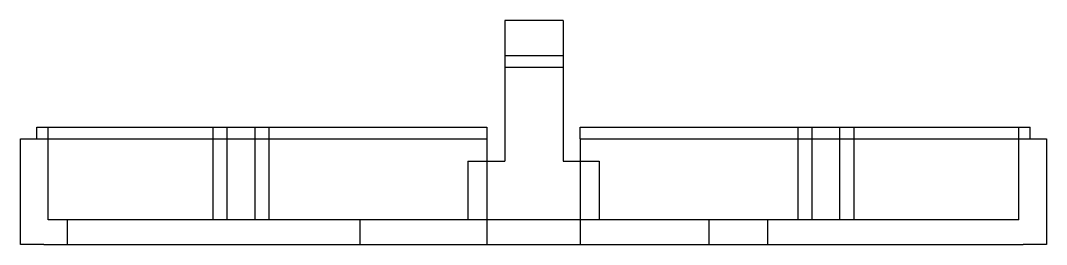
# Model space of a CAD drawing. Header units: millimetres. Extents: x 157.4 to 245.1, y 135.8 to 154.9.
import ezdxf
from ezdxf.lldxf.tags import DXFTag

# ---------------------------------------------------------------- set-up
doc = ezdxf.new("R2010")
doc.units = ezdxf.units.MM
doc.layers.add('BASE_DEL_CASE_PL', color=7, linetype='Continuous')
doc.layers.add('Predeterminado', color=7, linetype='Continuous')
tags = doc.linetypes.add('HIDDEN2', pattern=[4.7625, 3.175, -1.5875]).pattern_tags.tags
tags[6:7] = [DXFTag(74, 4), DXFTag(75, 0), DXFTag(340, '0'), DXFTag(46, 0.0), DXFTag(50, 0.0), DXFTag(44, 0.0), DXFTag(45, 0.0)]
tags[4:5] = [DXFTag(74, 4), DXFTag(75, 0), DXFTag(340, '0'), DXFTag(46, 0.0), DXFTag(50, 0.0), DXFTag(44, 0.0), DXFTag(45, 0.0)]

# ---------------------------------------------------------------- blocks, each defined once
blk = doc.blocks.new('SE')
at = {"layer": 'BASE_DEL_CASE_PL', "color": 7, "linetype": 'Continuous'}
for p, q in [((203.826, 154.878), (198.826, 154.878)), ((198.826, 154.878), (198.826, 151.878)), ((203.826, 154.878), (203.826, 151.878)), ((203.826, 151.878), (198.826, 151.878)), ((198.826, 151.878), (198.826, 150.878)), ((203.826, 151.878), (203.826, 150.878)), ((198.826, 150.878), (198.826, 142.878)), ((203.826, 150.878), (198.826, 150.878)), ((203.826, 150.878), (203.826, 142.878)), ((158.834, 145.778), (197.284, 145.778)), ((158.834, 144.778), (158.834, 145.778)), ((197.284, 145.778), (197.284, 144.778)), ((205.284, 145.778), (243.734, 145.778)), ((205.284, 144.778), (205.284, 145.778)), ((243.734, 144.778), (243.734, 145.778)), ((157.434, 135.778), (157.434, 144.778)), ((157.434, 144.778), (159.434, 144.778)), ((159.434, 144.778), (197.284, 144.778)), ((197.284, 144.778), (197.284, 135.778)), ((205.284, 144.778), (243.134, 144.778)), ((205.284, 144.778), (205.284, 135.778)), ((243.134, 144.778), (245.134, 144.778)), ((245.134, 144.778), (245.134, 135.778)), ((197.284, 142.878), (198.826, 142.878)), ((203.826, 142.878), (205.284, 142.878)), ((159.434, 135.778), (157.434, 135.778)), ((159.434, 135.778), (197.284, 135.778)), ((197.284, 135.778), (205.284, 135.778)), ((205.284, 135.778), (243.134, 135.778)), ((245.134, 135.778), (243.134, 135.778))]:
    blk.add_line(p, q, dxfattribs=at)
at = {"layer": 'BASE_DEL_CASE_PL', "color": 7, "linetype": 'HIDDEN2'}
for p, q in [((159.784, 137.878), (159.784, 145.778)), ((173.884, 145.778), (173.884, 137.878)), ((175.084, 145.778), (175.084, 137.878)), ((177.484, 137.878), (177.484, 145.778)), ((178.684, 137.878), (178.684, 145.778)), ((223.884, 145.778), (223.884, 137.878)), ((225.084, 145.778), (225.084, 137.878)), ((227.484, 137.878), (227.484, 145.778)), ((228.684, 137.878), (228.684, 145.778)), ((242.784, 137.878), (242.784, 145.778)), ((195.684, 142.878), (197.284, 142.878)), ((195.684, 142.878), (195.684, 137.878)), ((205.284, 142.878), (206.884, 142.878)), ((206.884, 142.878), (206.884, 137.878)), ((195.684, 137.878), (159.784, 137.878)), ((161.434, 137.878), (161.434, 135.778)), ((186.434, 137.878), (186.434, 135.778)), ((206.884, 137.878), (195.684, 137.878)), ((242.784, 137.878), (206.884, 137.878)), ((216.284, 137.878), (216.284, 135.778)), ((221.284, 137.878), (221.284, 135.778))]:
    blk.add_line(p, q, dxfattribs=at)

msp = doc.modelspace()

# ---------------------------------------------------------------- block references
at = {"layer": 'Predeterminado'}
msp.add_blockref('SE', (0, 0), dxfattribs=at)

doc.saveas('drawing.dxf')
